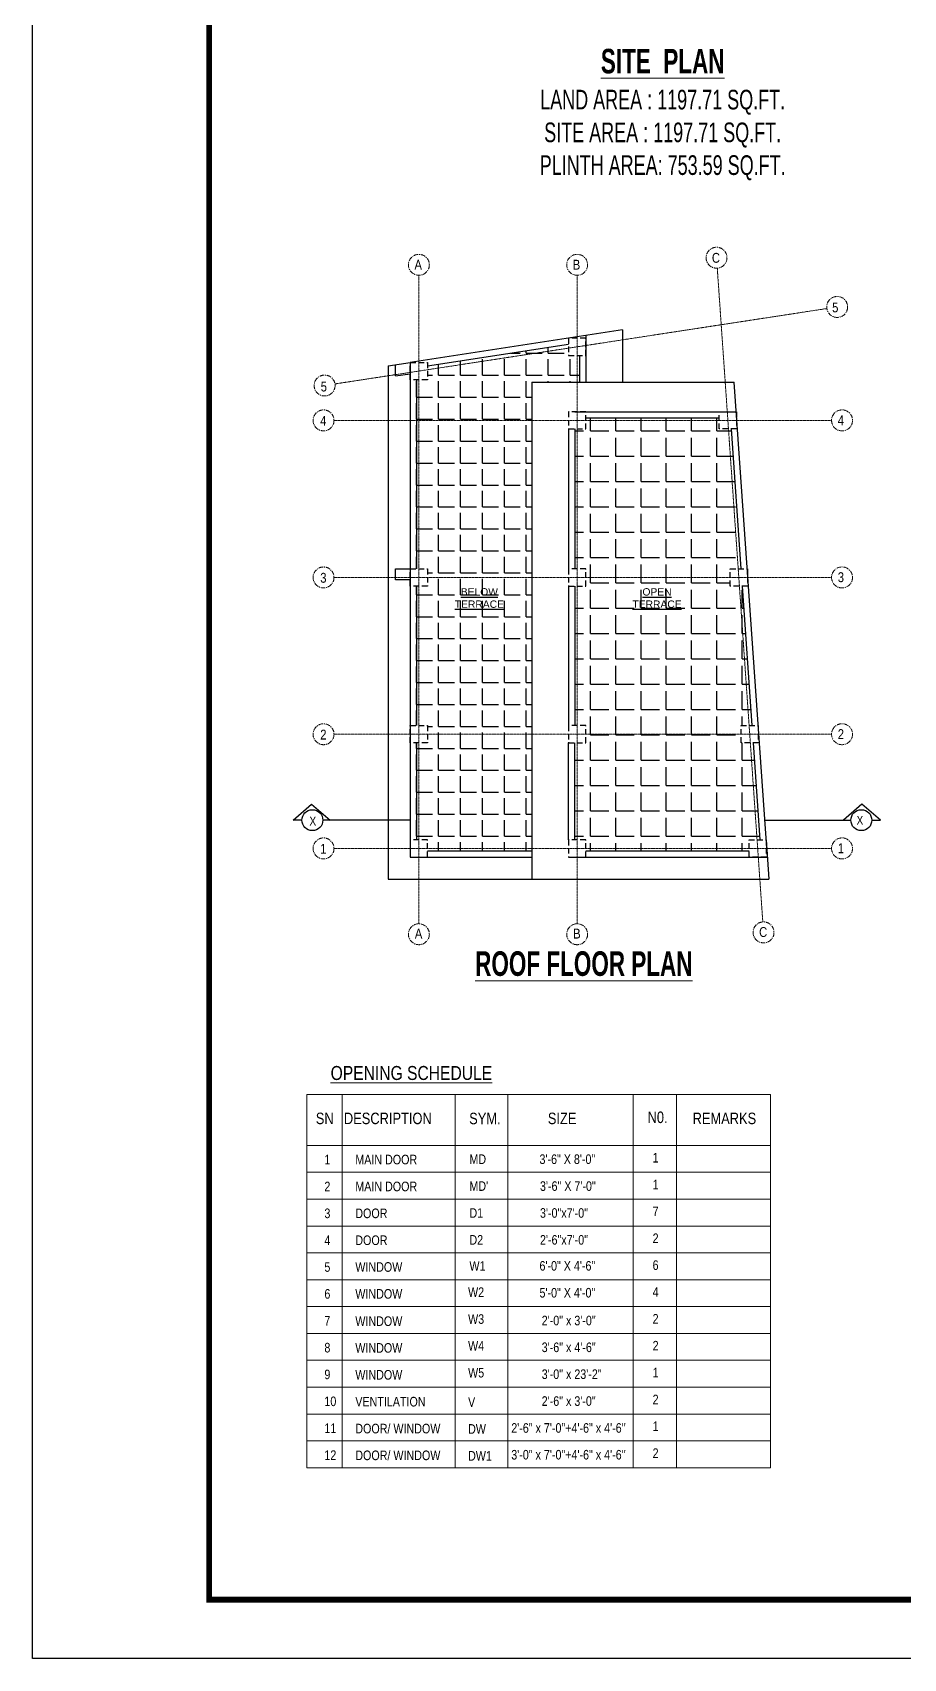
# Model space of a CAD drawing. Header units: inches. Extents: x -5142662 to -4941318, y -3361958 to -3160563.
# Drawn here: x -5012412 to -5011702, y -3262045 to -3260721 of the extents above; entities that cross this region are included whole.
import ezdxf

# ---------------------------------------------------------------- set-up
doc = ezdxf.new("R2010")
doc.units = ezdxf.units.IN
doc.header["$LTSCALE"] = 2
doc.header["$MEASUREMENT"] = 0
doc.linetypes.add('CENTER', pattern=[2, 1.25, -0.25, 0.25, -0.25])
doc.linetypes.add('HIDDEN', pattern=[0.375, 0.25, -0.125])
doc.layers.get('0').update_dxf_attribs({"linetype": 'CONTINUOUS'})
doc.layers.add('A-Hatch', color=7, linetype='CONTINUOUS')
for name, color, linetype, lineweight in [('annotate', 7, 'CONTINUOUS', 9), ('Annotations-Bold.w', 177, 'CONTINUOUS', 13), ('TEXT', 181, 'CONTINUOUS', 25), ('Text-100.w', 254, 'CONTINUOUS', 9)]:
    doc.layers.add(name, color=color, linetype=linetype, lineweight=lineweight)
doc.styles.add('ARAIL', font='ARIALN.TTF')
doc.styles.add('Arial', font='arial.ttf', dxfattribs={"width": 0.8, "height": 12})
doc.styles.add('arial.', font='arial.ttf')
doc.styles.add('DIM', font='arial.ttf', dxfattribs={"width": 0.8})

msp = doc.modelspace()

# ---------------------------------------------------------------- hatches: boundary and pattern name
at = {"layer": 'A-Hatch', "ltscale": 0.5}
h = msp.add_hatch(dxfattribs=at)
h.set_pattern_fill('ANGLE', color=256, scale=65)
h.set_pattern_definition([(0, (77468.185, -2583.883), (0, 17.875), [13, -4.875]), (90, (77468.185, -2583.883), (-17.875, 1e-15), [13, -4.875])])
h.paths.add_polyline_path([(-5012004.6, -3261005.5), (-5011965.6, -3261005.5), (-5011965.6, -3260983.6), (-5011974.6, -3260983.6), (-5011974.6, -3260974.6), (-5012089.6, -3260992.3), (-5012089.6, -3261003.4), (-5012098.6, -3261003.4), (-5012098.6, -3261157.4), (-5012089.6, -3261157.4), (-5012089.6, -3261171.4), (-5012098.6, -3261171.4), (-5012098.6, -3261285.1), (-5012089.6, -3261285.1), (-5012089.6, -3261299.1), (-5012098.6, -3261299.1), (-5012098.6, -3261378.1), (-5012089.6, -3261378.1), (-5012089.6, -3261387.1), (-5012004.6, -3261387.1)])
h.paths.add_polyline_path([(-5012068.7, -3261192), (-5012025.6, -3261192), (-5012025.6, -3261169.5), (-5012068.7, -3261169.5)], flags=24)
h = msp.add_hatch(dxfattribs=at)
h.set_pattern_fill('ANGLE', color=256, scale=75)
h.set_pattern_definition([(0, (77468.185, -2583.883), (0, 20.625), [15, -5.625]), (90, (77468.185, -2583.883), (-20.625, 1e-15), [15, -5.625])])
h.paths.add_polyline_path([(-5011832.9, -3261171.4), (-5011842.9, -3261171.4), (-5011842.9, -3261157.4), (-5011833.9, -3261157.4), (-5011841.8, -3261043.5), (-5011851.8, -3261043.5), (-5011851.8, -3261034.5), (-5011960.6, -3261034.5), (-5011960.6, -3261043.5), (-5011969.6, -3261043.5), (-5011969.6, -3261157.4), (-5011960.6, -3261157.4), (-5011960.6, -3261171.4), (-5011969.6, -3261171.4), (-5011969.6, -3261285.1), (-5011960.6, -3261285.1), (-5011960.6, -3261299.1), (-5011969.6, -3261299.1), (-5011969.6, -3261378.1), (-5011960.6, -3261378.1), (-5011960.6, -3261387.1), (-5011827.5, -3261387.1), (-5011827.5, -3261378.1), (-5011818.5, -3261378.1), (-5011824, -3261299.1), (-5011834, -3261299.1), (-5011834, -3261285.1), (-5011825, -3261285.1)])
h.paths.add_polyline_path([(-5011923.9, -3261192), (-5011880.9, -3261192), (-5011880.9, -3261169.5), (-5011923.9, -3261169.5)], flags=24)

# ---------------------------------------------------------------- linework, layer by layer
at = {"ltscale": 0.5}
for p, q in [((-5011930.6, -3260962.8), (-5012103.6, -3260989.4)), ((-5011930.6, -3260962.8), (-5011930.6, -3261005.5)), ((-5011974.6, -3260974.6), (-5012089.6, -3260992.3)), ((-5011960.6, -3260967.4), (-5011960.6, -3261005.5)), ((-5012121.6, -3260992.1), (-5012103.6, -3260989.4)), ((-5012121.6, -3260992.1), (-5012121.6, -3261410.1)), ((-5012115.6, -3261000.3), (-5012115.6, -3260991.2)), ((-5012103.6, -3260989.4), (-5012103.6, -3261157.4)), ((-5011965.6, -3260983.6), (-5011965.6, -3261005.5)), ((-5012115.6, -3261000.3), (-5012103.6, -3260998.5)), ((-5012098.6, -3261003.4), (-5012098.6, -3261157.4)), ((-5012004.6, -3261005.5), (-5012004.6, -3261410.1)), ((-5012004.6, -3261005.5), (-5011839.5, -3261005.5)), ((-5011812.5, -3261392.1), (-5011839.5, -3261005.5)), ((-5011969.6, -3261029.5), (-5011960.6, -3261029.5)), ((-5011960.6, -3261029.5), (-5011837.8, -3261029.5)), ((-5011974.6, -3261043.5), (-5011974.6, -3261157.4)), ((-5011969.6, -3261043.5), (-5011969.6, -3261157.4)), ((-5011960.6, -3261034.5), (-5011851.8, -3261034.5)), ((-5011833.9, -3261157.4), (-5011841.8, -3261043.5)), ((-5012115.6, -3261157.4), (-5012103.6, -3261157.4)), ((-5012115.6, -3261166.4), (-5012115.6, -3261157.4)), ((-5012103.6, -3261157.4), (-5012103.6, -3261392.1)), ((-5012103.6, -3261166.4), (-5012115.6, -3261166.4)), ((-5012098.6, -3261171.4), (-5012098.6, -3261285.1)), ((-5011974.6, -3261171.4), (-5011974.6, -3261285.1)), ((-5011969.6, -3261171.4), (-5011969.6, -3261285.1)), ((-5011825, -3261285.1), (-5011832.9, -3261171.4)), ((-5012098.6, -3261299.1), (-5012098.6, -3261378.1)), ((-5012098.6, -3261299.1), (-5012098.6, -3261378.1)), ((-5011974.6, -3261378.1), (-5011974.6, -3261299.1)), ((-5011969.6, -3261378.1), (-5011969.6, -3261299.1)), ((-5011818.5, -3261378.1), (-5011824, -3261299.1)), ((-5012089.6, -3261387.1), (-5012004.6, -3261387.1)), ((-5011960.6, -3261387.1), (-5011827.5, -3261387.1)), ((-5011813.5, -3261378.1), (-5011811.3, -3261410.1)), ((-5012103.6, -3261392.1), (-5012004.6, -3261392.1)), ((-5011974.6, -3261392.1), (-5011812.5, -3261392.1)), ((-5012121.6, -3261410.1), (-5011811.3, -3261410.1))]:
    msp.add_line(p, q, dxfattribs=at)
msp.add_lwpolyline([(-5012411.5, -3262044.9), (-5012411.5, -3259799.8), (-5009236.7, -3259799.8), (-5009236.7, -3262044.9)], close=True)
at = {"const_width": 4.8}
msp.add_lwpolyline([(-5009284.7, -3261996.9), (-5009284.7, -3259847.8), (-5012267.5, -3259847.8), (-5012267.5, -3261996.9)], close=True, dxfattribs=at)
at = {"linetype": 'HIDDEN', "ltscale": 9}
for points in [[(-5011960.6, -3260969.6), (-5011974.6, -3260969.6), (-5011974.6, -3260983.6), (-5011960.6, -3260983.6)], [(-5012103.6, -3260989.4), (-5012089.6, -3260989.4), (-5012089.6, -3261003.4), (-5012103.6, -3261003.4)], [(-5011960.6, -3261029.5), (-5011974.6, -3261029.5), (-5011974.6, -3261043.5), (-5011960.6, -3261043.5)], [(-5011851.8, -3261029.5), (-5011837.8, -3261029.5), (-5011837.8, -3261043.5), (-5011851.8, -3261043.5)], [(-5012103.6, -3261157.4), (-5012089.6, -3261157.4), (-5012089.6, -3261171.4), (-5012103.6, -3261171.4)], [(-5011960.6, -3261157.4), (-5011974.6, -3261157.4), (-5011974.6, -3261171.4), (-5011960.6, -3261171.4)], [(-5011842.9, -3261157.4), (-5011828.9, -3261157.4), (-5011828.9, -3261171.4), (-5011842.9, -3261171.4)], [(-5012103.6, -3261285.1), (-5012089.6, -3261285.1), (-5012089.6, -3261299.1), (-5012103.6, -3261299.1)], [(-5011960.6, -3261285.1), (-5011974.6, -3261285.1), (-5011974.6, -3261299.1), (-5011960.6, -3261299.1)], [(-5011834, -3261285.1), (-5011820, -3261285.1), (-5011820, -3261299.1), (-5011834, -3261299.1)], [(-5012089.6, -3261378.1), (-5012103.6, -3261378.1), (-5012103.6, -3261392.1), (-5012089.6, -3261392.1)], [(-5011960.6, -3261378.1), (-5011974.6, -3261378.1), (-5011974.6, -3261392.1), (-5011960.6, -3261392.1)], [(-5011827.5, -3261378.1), (-5011813.5, -3261378.1), (-5011813.5, -3261392.1), (-5011827.5, -3261392.1)]]:
    msp.add_lwpolyline(points, close=True, dxfattribs=at)
at = {"layer": 'annotate'}
for p, q in [((-5012187.9, -3261585.6), (-5012187.9, -3261889.6)), ((-5012187.9, -3261585.6), (-5011809.9, -3261585.6)), ((-5012159.1, -3261585.6), (-5012159.1, -3261889.6)), ((-5012067, -3261585.6), (-5012067, -3261889.6)), ((-5012024.1, -3261585.6), (-5012024.1, -3261889.6)), ((-5011921.9, -3261585.6), (-5011921.9, -3261889.6)), ((-5011886.5, -3261585.6), (-5011886.5, -3261889.6)), ((-5011809.9, -3261585.6), (-5011809.9, -3261889.6)), ((-5012187.9, -3261627), (-5011809.9, -3261627)), ((-5012187.9, -3261648.9), (-5011809.9, -3261648.9)), ((-5012187.9, -3261670.8), (-5011809.9, -3261670.8)), ((-5012187.9, -3261692.7), (-5011809.9, -3261692.7)), ((-5012187.9, -3261714.5), (-5011809.9, -3261714.5)), ((-5012187.9, -3261736.4), (-5011809.9, -3261736.4)), ((-5012187.9, -3261758.3), (-5011809.9, -3261758.3)), ((-5012187.9, -3261780.2), (-5011809.9, -3261780.2)), ((-5012187.9, -3261802), (-5011809.9, -3261802)), ((-5012187.9, -3261823.9), (-5011809.9, -3261823.9)), ((-5012187.9, -3261845.8), (-5011809.9, -3261845.8)), ((-5012187.9, -3261867.7), (-5011809.9, -3261867.7)), ((-5012187.9, -3261889.6), (-5011809.9, -3261889.6))]:
    msp.add_line(p, q, dxfattribs=at)
at = {"layer": 'Annotations-Bold.w', "linetype": 'CENTER', "ltscale": 0.3}
for p, q in [((-5011853.4, -3260912.5), (-5011816.3, -3261444.9)), ((-5012096.6, -3260918.3), (-5012096.6, -3261446.4)), ((-5011967.6, -3260918.3), (-5011967.6, -3261446.4)), ((-5011764.1, -3260945.4), (-5012165, -3261006.8)), ((-5011760.2, -3261036.5), (-5012165.8, -3261036.5)), ((-5011760.2, -3261164.4), (-5012165.8, -3261164.4)), ((-5011760.2, -3261292.1), (-5012165.8, -3261292.1)), ((-5011760.2, -3261385.1), (-5012165.8, -3261385.1))]:
    msp.add_line(p, q, dxfattribs=at)
at = {"layer": 'Annotations-Bold.w', "linetype": 'CENTER', "ltscale": 1.5}
for centre in [(-5011854, -3260904), (-5012096.6, -3260909.8), (-5011967.6, -3260909.8), (-5011755.7, -3260944.1), (-5012173.4, -3261008.1), (-5012174.3, -3261036.5), (-5011751.7, -3261036.5), (-5012174.3, -3261164.4), (-5011751.7, -3261164.4), (-5012174.3, -3261292.1), (-5011751.7, -3261292.1), (-5012174.3, -3261385.1), (-5011751.7, -3261385.1), (-5012096.6, -3261455), (-5011967.6, -3261455), (-5011815.7, -3261453.5)]:
    msp.add_circle(centre, 8.53, dxfattribs=at)
at = {"layer": 'TEXT'}
for points in [[(-5012192, -3261362.1), (-5012199.1, -3261362.1), (-5012184, -3261349), (-5012168.8, -3261362.1)], [(-5011727.5, -3261362.1), (-5011720.4, -3261362.1), (-5011735.5, -3261349), (-5011750.6, -3261362.1)], [(-5012103.6, -3261362.1), (-5012174.9, -3261362.1)], [(-5011814.6, -3261362.1), (-5011744.6, -3261362.1)]]:
    msp.add_lwpolyline(points, dxfattribs=at)
for centre in [(-5012183.4, -3261362.1), (-5011736, -3261362.1)]:
    msp.add_circle(centre, 8.53, dxfattribs=at)

# ---------------------------------------------------------------- texts
at = {"layer": 'annotate', "style": 'DIM'}
for s, insert, char_height, attachment_point in [('{\\fArial|b0|i0|c0|p34;SN}', (-5012180.6, -3261600.3), 9.375, 1), ('{\\fArial|b0|i0|c0|p34;DESCRIPTION}', (-5012157.7, -3261600.3), 9.375, 1), ('{\\fArial|b0|i0|c0|p34;SYM.}', (-5012055.6, -3261600.4), 9.375, 1), ('{\\fArial|b0|i0|c0|p34;SIZE}', (-5011991.5, -3261600.3), 9.375, 1), ('{\\fArial|b0|i0|c0|p34;N0.}', (-5011910.2, -3261599.4), 9.375, 1), ('{\\fArial|b0|i0|c0|p34;REMARKS}', (-5011873.5, -3261600.3), 9.375, 1), ('{\\fArial|b0|i0|c0|p34;1}', (-5012173.6, -3261634.6), 7.813, 1), ('MAIN DOOR ', (-5012148.4, -3261634.6), 7.81, 1), ('MD', (-5012055.4, -3261634.3), 7.81, 1), ('3\'-6" X 8\'-0"', (-5011998.3, -3261634.3), 7.813, 1), ('1', (-5011906.1, -3261633.1), 7.81, 1), ('{\\fArial|b0|i0|c0|p34;2}', (-5012173.6, -3261656.5), 7.813, 1), ('MAIN DOOR ', (-5012148.4, -3261656.5), 7.81, 1), ("MD'", (-5012055.4, -3261656.2), 7.81, 1), ('3\'-6" X 7\'-0"', (-5011997.9, -3261656.2), 7.813, 1), ('1', (-5011906.1, -3261655), 7.81, 1), ('{\\fArial|b0|i0|c0|p34;3}', (-5012173.6, -3261678.4), 7.813, 1), ('{\\fArial|b0|i0|c0|p34;DOOR }', (-5012148.4, -3261678.4), 7.813, 1), ('D1', (-5012055.4, -3261678.1), 7.81, 1), ('3\'-0"x7\'-0"', (-5011997.9, -3261678.1), 7.813, 1), ('{\\fArial|b0|i0|c0|p34;4}', (-5012173.6, -3261700.3), 7.813, 1), ('{\\fArial|b0|i0|c0|p34;DOOR }', (-5012148.4, -3261700.3), 7.813, 1), ('D2', (-5012055.4, -3261700), 7.81, 1), ('2\'-6"x7\'-0"', (-5011997.9, -3261700), 7.813, 1), ('6', (-5011906.1, -3261720.6), 7.81, 1), ('{\\fArial|b0|i0|c0|p34;5}', (-5012173.6, -3261722.1), 7.813, 1), ('WINDOW ', (-5012148.4, -3261722.1), 7.81, 1), ('W1', (-5012055.4, -3261729.1), 7.81, 7), ('6\'-0" X 4\'-6"', (-5011998.3, -3261729.1), 7.813, 7), ('{\\fArial|b0|i0|c0|p34;6}', (-5012173.6, -3261744), 7.813, 1), ('WINDOW ', (-5012148.4, -3261744), 7.81, 1), ('W2', (-5012056.5, -3261742.6), 7.81, 1), ('5\'-0" X 4\'-0"', (-5011998.3, -3261751), 7.813, 7), ('4', (-5011906.1, -3261742.5), 7.81, 1), ('{\\fArial|b0|i0|c0|p34;WINDOW}', (-5012148.4, -3261766.2), 7.813, 1), ('W3', (-5012056.5, -3261764.5), 7.81, 1), ('2\'-0" x 3\'-0"', (-5011996.5, -3261765.7), 7.813, 1), ('2', (-5011906.1, -3261764.3), 7.81, 1), ('W4', (-5012056.5, -3261786.3), 7.81, 1), ('2', (-5011906.1, -3261786.2), 7.81, 1), ('{\\fArial|b0|i0|c0|p34;WINDOW}', (-5012148.4, -3261788), 7.813, 1), ('3\'-6" x 4\'-6"', (-5011996.5, -3261787.5), 7.813, 1), ('{\\fArial|b0|i0|c0|p34;WINDOW}', (-5012148.4, -3261809.9), 7.813, 1), ('W5', (-5012056.5, -3261808.2), 7.81, 1), ('3\'-0" x 23\'-2"', (-5011996.5, -3261809.4), 7.813, 1), ('1', (-5011906.1, -3261808.1), 7.81, 1), ('{\\fArial|b0|i0|c0|p34;VENTILATION}', (-5012148.4, -3261831.8), 7.813, 1), ('V', (-5012056.5, -3261832.1), 7.81, 1), ('2\'-6" x 3\'-0"', (-5011996.5, -3261831.3), 7.813, 1), ('DOOR/ WINDOW', (-5012148.4, -3261853.7), 7.813, 1), ('2\'-6" x 7\'-0"+4\'-6" x 4\'-6\'\'', (-5012021.3, -3261853.2), 7.813, 1), ('1', (-5011906.1, -3261851.8), 7.81, 1), ('DW', (-5012056.5, -3261854), 7.81, 1), ('DOOR/ WINDOW', (-5012148.4, -3261875.5), 7.813, 1), ('DW1', (-5012056.5, -3261875.9), 7.81, 1), ('3\'-0" x 7\'-0"+4\'-6" x 4\'-6\'\'', (-5012021.3, -3261875), 7.813, 1), ('2', (-5011906.1, -3261873.7), 7.81, 1)]:
    msp.add_mtext(s, dxfattribs=dict(at, insert=insert, char_height=char_height, attachment_point=attachment_point))
at = {"layer": 'annotate', "attachment_point": 1, "style": 'DIM'}
for s, insert, char_height, width in [('7', (-5011906.1, -3261676.8), 7.81, 8.301), ('2', (-5011906.1, -3261698.7), 7.81, 8.301), ('{\\fArial|b0|i0|c0|p34;7}', (-5012173.6, -3261765.9), 7.813, 0.857), ('8', (-5012173.6, -3261787.8), 7.81, 0.857), ('9', (-5012173.6, -3261809.6), 7.81, 0.857), ('10', (-5012173.6, -3261831.5), 7.81, 0.857), ('2', (-5011906.1, -3261830), 7.81, 0.336), ('11', (-5012173.6, -3261853.4), 7.81, 0.857), ('12', (-5012173.6, -3261875.3), 7.81, 0.857)]:
    msp.add_mtext(s, dxfattribs=dict(at, insert=insert, char_height=char_height, width=width))
at = {"layer": 'Annotations-Bold.w', "linetype": 'CENTER', "ltscale": 1.5, "char_height": 8, "attachment_point": 1, "style": 'ARAIL'}
for s, insert in [('A', (-5012100.2, -3260905.7)), ('B', (-5011971.2, -3260905.7)), ('C', (-5011857.8, -3260900.1)), ('5', (-5011759.8, -3260940.5)), ('5', (-5012176.6, -3261004.9)), ('4', (-5012177, -3261032.8)), ('4', (-5011755.2, -3261032.4)), ('3', (-5012177, -3261160.7)), ('3', (-5011755.2, -3261160.2)), ('2', (-5012177, -3261288.4)), ('2', (-5011755.2, -3261288)), ('1', (-5012177, -3261381.4)), ('1', (-5011755.2, -3261381)), ('A', (-5012099.9, -3261450.5)), ('B', (-5011970.9, -3261450.5)), ('C', (-5011819.3, -3261449.2))]:
    msp.add_mtext_dynamic_manual_height_columns(s, width=6.539, gutter_width=100, heights=[0], dxfattribs=dict(at, insert=insert))
at = {"layer": 'TEXT', "lineweight": -2, "char_height": 6, "width": 127.506, "attachment_point": 5, "style": 'arial.'}
for s, insert in [('{\\LBELOW \\PTERRACE}', (-5012047.3, -3261181.2)), ('{\\LOPEN\\PTERRACE}', (-5011902.5, -3261181.2))]:
    msp.add_mtext(s, dxfattribs=dict(at, insert=insert))
at = {"layer": 'TEXT', "char_height": 7.2, "style": 'ARAIL'}
for insert, attachment_point in [((-5012180.3, -3261359.3), 3), ((-5011739.9, -3261358.6), 1)]:
    msp.add_mtext_dynamic_manual_height_columns('X', width=125.465, gutter_width=90, heights=[0], dxfattribs=dict(at, insert=insert, attachment_point=attachment_point))
at = {"layer": 'Text-100.w', "attachment_point": 2, "style": 'Arial'}
for s, insert, char_height, width in [('\\A1;{\\fArial Narrow|b1|i0|c0|p34;\\LSITE  PLAN\\P\\fArial Narrow|b0|i0|c0|p34;\\H0.8x;\\lLAND AREA : 1197.71 SQ.FT.\\PSITE AREA : 1197.71 SQ.FT.\\PPLINTH AREA: 753.59 SQ.FT.}', (-5011897.9, -3260733.9), 20, 569.102), ('\\A1;{\\fArial Narrow|b1|i0|c0|p34;\\L ROOF FLOOR PLAN}', (-5011964.7, -3261468.9), 20, 569.102), ('{\\LOPENING SCHEDULE}', (-5012102.7, -3261562.3), 11.4, 536.354)]:
    msp.add_mtext(s, dxfattribs=dict(at, insert=insert, char_height=char_height, width=width))

doc.saveas('drawing.dxf')
